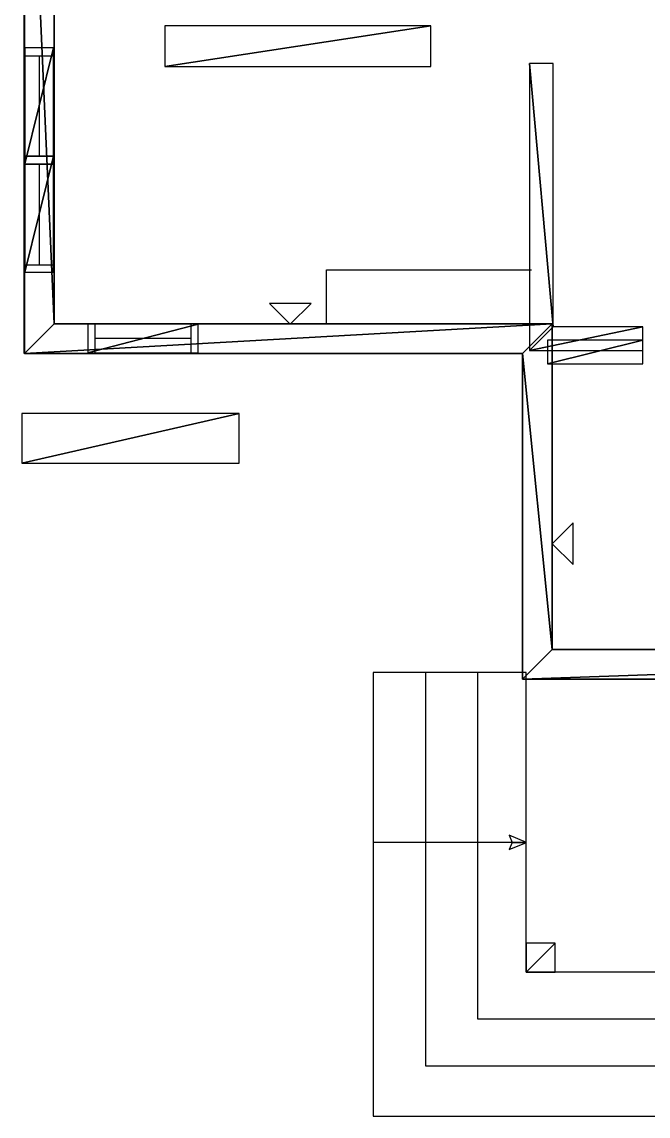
# Model space of a CAD drawing. Header units: millimetres. Extents: x 245 to 2830, y 44 to 1976.
# Drawn here: x 374 to 696, y 145 to 708 of the extents above; entities that cross this region are included whole.
import ezdxf

# ---------------------------------------------------------------- set-up
doc = ezdxf.new("R2010")
doc.units = ezdxf.units.MM
doc.layers.add('FloorPlan-page-1', color=7, linetype='Continuous')

msp = doc.modelspace()

# ---------------------------------------------------------------- linework, layer by layer
at = {"layer": 'FloorPlan-page-1', "color": 7, "true_color": 0x000000}
for p, q in [((390.1, 915.9), (390.2, 552.54)), ((374.85, 537.21), (374.78, 900.57)), ((389.87, 694.49), (375.18, 694.49)), ((375.18, 694.49), (375.18, 634.85)), ((389.87, 694.49), (375.18, 694.49)), ((375.18, 694.49), (375.18, 634.85)), ((389.87, 634.85), (389.87, 694.49)), ((389.87, 634.85), (389.87, 694.49)), ((375.18, 690.51), (389.87, 690.51)), ((382.53, 690.51), (382.53, 638.7)), ((375.18, 638.7), (389.87, 638.7)), ((389.87, 638.7), (375.18, 638.7)), ((375.18, 638.7), (375.18, 579.06)), ((389.87, 638.7), (375.18, 638.7)), ((375.18, 638.7), (375.18, 579.06)), ((389.87, 579.06), (389.87, 638.7)), ((389.87, 579.06), (389.87, 638.7)), ((375.18, 634.85), (389.87, 634.85)), ((375.18, 634.85), (389.87, 634.85)), ((375.18, 634.72), (389.87, 634.72)), ((382.53, 634.72), (382.53, 582.88)), ((375.18, 582.88), (389.87, 582.88)), ((375.18, 579.06), (389.87, 579.06)), ((375.18, 579.06), (389.87, 579.06)), ((530.42, 552.24), (530.42, 580.3)), ((530.42, 580.3), (635.91, 580.3)), ((390.2, 552.54), (646.53, 552.54)), ((464.42, 552.27), (407.58, 552.27)), ((407.58, 552.27), (407.58, 537.56)), ((464.42, 552.27), (407.58, 552.27)), ((407.58, 552.27), (407.58, 537.56)), ((411.22, 552.24), (411.22, 537.56)), ((460.64, 552.24), (460.64, 537.56)), ((464.42, 537.56), (464.42, 552.27)), ((464.42, 537.56), (464.42, 552.27)), ((646.53, 552.54), (646.53, 384.83)), ((460.64, 544.91), (411.22, 544.91)), ((631.22, 537.21), (374.85, 537.21)), ((407.58, 537.56), (464.42, 537.56)), ((407.58, 537.56), (464.42, 537.56)), ((631.22, 369.52), (631.22, 537.21)), ((646.53, 384.83), (1070.65, 384.83)), ((646.53, 384.83), (646.53, 384.83)), ((633.22, 372.93), (554.42, 372.93)), ((554.42, 372.93), (554.42, 144.52)), ((581.37, 372.93), (581.37, 170.33)), ((608.06, 372.93), (608.06, 194.56)), ((633.22, 218.61), (633.22, 372.93)), ((1086, 369.52), (631.22, 369.52)), ((821.52, 218.61), (633.22, 218.61)), ((608.06, 194.56), (821.52, 194.56)), ((581.37, 170.33), (821.52, 170.33)), ((554.42, 144.52), (821.52, 144.52))]:
    msp.add_line(p, q, dxfattribs=at)
at = {"layer": 'FloorPlan-page-1', "color": 7, "true_color": 0xaaaaaa}
msp.add_line((627.26, 285.45), (554.5, 285.45), dxfattribs=at)
at = {"layer": 'FloorPlan-page-1', "color": 7, "true_color": 0x000000}
for points in [[(390.19, 552.47, -0.05), (390.11, 915.87, -0.05), (374.76, 900.54, -0.05)], [(390.19, 552.47, -0.05), (374.76, 900.54, -0.05), (374.88, 537.17, -0.05)], [(647.06, 550.95, -0.05), (647.06, 686.42, -0.05), (634.79, 686.42, -0.05)], [(647.06, 550.95, -0.05), (634.79, 686.42, -0.05), (634.79, 538.69, -0.05)], [(511.72, 552.25, -0.05), (522.49, 563.01, -0.05), (500.99, 563.01, -0.05)], [(646.55, 552.47, -0.05), (390.19, 552.47, -0.05), (374.88, 537.17, -0.05)], [(646.55, 552.47, -0.05), (374.88, 537.17, -0.05), (631.2, 537.17, -0.05)], [(646.55, 384.79, -0.05), (646.55, 552.47, -0.05), (631.2, 537.17, -0.05)], [(634.79, 538.69, -0.05), (693.17, 538.69, -0.05), (693.17, 550.95, -0.05)], [(634.79, 538.69, -0.05), (693.17, 550.95, -0.05), (647.06, 550.95, -0.05)], [(644.14, 531.8, -0.05), (693.17, 531.8, -0.05), (693.17, 544.06, -0.05)], [(693.17, 544.06, -0.05), (644.14, 544.06, -0.05), (644.14, 531.8, -0.05)], [(646.55, 384.79, -0.05), (631.2, 537.17, -0.05), (631.2, 369.46, -0.05)], [(646.58, 439.24, -0.05), (657.31, 428.51, -0.05), (657.31, 449.98, -0.05)], [(1070.67, 384.79, -0.05), (646.55, 384.79, -0.05), (631.2, 369.46, -0.05)], [(1070.67, 384.79, -0.05), (631.2, 369.46, -0.05), (1086.01, 369.46, -0.05)], [(648.16, 233.54, -0.05), (633.21, 233.54, -0.05), (633.21, 218.57, -0.05)], [(633.21, 218.57, -0.05), (648.16, 218.57, -0.05), (648.16, 233.54, -0.05)]]:
    msp.add_3dface(points, dxfattribs=at)
at = {"layer": 'FloorPlan-page-1', "color": 7, "true_color": 0xffffff}
for points in [[(447.25, 685.02, 0.05), (584.06, 685.02, 0.05), (584.06, 705.84, 0.05)], [(447.25, 685.02, 0.05), (584.06, 705.84, 0.05), (447.25, 705.84, 0.05)], [(373.6, 480.72, 0.05), (485.48, 480.72, 0.05), (485.48, 506.25, 0.05)], [(373.6, 480.72, 0.05), (485.48, 506.25, 0.05), (373.6, 506.25, 0.05)]]:
    msp.add_3dface(points, dxfattribs=at)
at = {"layer": 'FloorPlan-page-1', "color": 7, "true_color": 0xf0f0ff}
for points in [[(389.87, 694.53, -0.05), (375.18, 694.53, -0.05), (375.18, 634.89, -0.05)], [(375.18, 634.89, -0.05), (389.87, 634.89, -0.05), (389.87, 694.53, -0.05)], [(389.87, 694.53, -0.05), (375.18, 694.53, -0.05), (375.18, 634.89, -0.05)], [(375.18, 634.89, -0.05), (389.87, 634.89, -0.05), (389.87, 694.53, -0.05)], [(389.87, 638.72, -0.05), (375.18, 638.72, -0.05), (375.18, 579.09, -0.05)], [(375.18, 579.09, -0.05), (389.87, 579.09, -0.05), (389.87, 638.72, -0.05)], [(389.87, 638.72, -0.05), (375.18, 638.72, -0.05), (375.18, 579.09, -0.05)], [(375.18, 579.09, -0.05), (389.87, 579.09, -0.05), (389.87, 638.72, -0.05)], [(407.58, 537.59, -0.05), (464.42, 537.59, -0.05), (464.42, 552.29, -0.05)], [(464.42, 552.29, -0.05), (407.58, 552.29, -0.05), (407.58, 537.59, -0.05)], [(407.58, 537.59, -0.05), (464.42, 537.59, -0.05), (464.42, 552.29, -0.05)], [(464.42, 552.29, -0.05), (407.58, 552.29, -0.05), (407.58, 537.59, -0.05)]]:
    msp.add_3dface(points, dxfattribs=at)
at = {"layer": 'FloorPlan-page-1', "color": 7, "true_color": 0xaaaaaa}
for points in [[(633.26, 285.47, -0.05), (624.41, 289.19, -0.05), (626, 285.47, -0.05)], [(626, 285.47, -0.05), (624.41, 281.72, -0.05), (633.26, 285.47, -0.05)]]:
    msp.add_3dface(points, dxfattribs=at)

doc.saveas('drawing.dxf')
